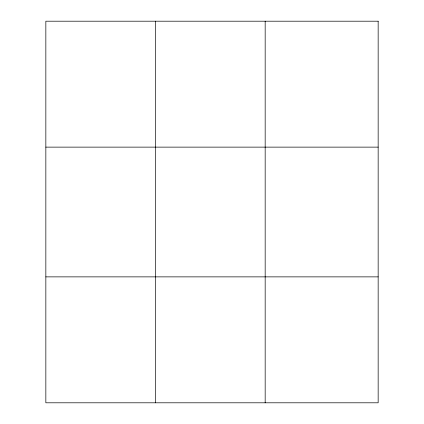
<?xml version="1.0" encoding="UTF-8"?>
<svg xmlns="http://www.w3.org/2000/svg" width="424" height="424" viewBox="0 0 424 424"><rect width="100%" height="100%" fill="white"/><g stroke="black" fill="none" stroke-linecap="round" stroke-linejoin="round"><path stroke-width="0.64" d="M155.507 402.8L155.507 21.2M265.17 402.8L265.17 21.2M45.845 147.128L378.155 147.128M45.845 276.872L378.155 276.872M378.155 21.2L378.155 402.8L45.845 402.8L45.845 21.2L378.155 21.2"/></g></svg>
